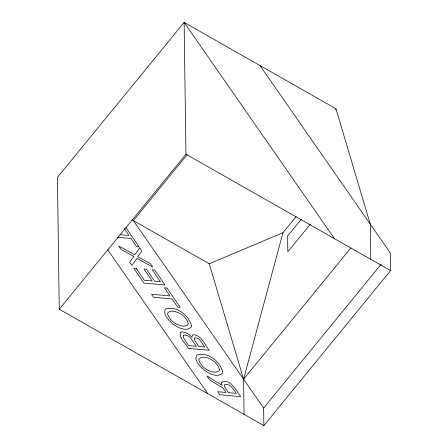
<?xml version="1.0" encoding="UTF-8"?>
<svg xmlns="http://www.w3.org/2000/svg" width="448" height="448" viewBox="0 0 448 448"><rect width="100%" height="100%" fill="white"/><g stroke="black" fill="none" stroke-linecap="round" stroke-linejoin="round"><path stroke-width="0.67" d="M335.776 110.135L335.933 108.752L184.117 22.4L57.422 177.414L59.265 309.215L263.883 425.6L390.578 270.586L390.331 253.014L260.025 65.576M296.145 216.586L282.962 232.708L243.589 379.193L244.082 414.338M59.265 309.215L185.959 154.202L184.117 22.4L334.471 238.672M187.186 154.694L133.33 220.59L263.637 408.027L263.883 425.6M301.297 219.218L287.61 235.962L287.834 251.776L310.346 224.23M350.862 247.94L243.589 379.193L209.238 263.766L132.115 219.901M263.637 408.027L381.063 264.354M209.238 263.766L282.962 232.708M120.081 234.69L128.99 235.486L124.208 228.446M117.331 237.283L131.04 238.504L136.556 246.63L139.037 246.848L125.955 227.584M185.959 154.202L390.578 270.586M107.671 249.698L207.777 393.686M335.933 108.752L370.283 224.174L370.776 259.325M194.286 338.274L194.718 340.346L198.772 346.5L204.837 347.043C202.014 343.84 200.01 337.114 194.622 337.921L194.286 338.274M183.254 335.658L183.882 338.363L188.614 345.593L196.42 346.293C193.122 342.289 190.114 333.95 183.574 335.21L183.254 335.658M191.436 325.662L191.24 327.062C186.318 332.203 177.593 327.477 172.833 324.005C169.176 320.387 162.495 314.804 165.368 309.176C176.221 305.189 188.731 315.241 191.436 325.662M222.695 371.7L222.499 373.094C217.577 378.241 208.852 373.514 204.098 370.037C200.435 366.425 193.76 360.842 196.627 355.214C207.48 351.226 219.99 361.278 222.695 371.7M188.166 323.658L187.925 324.649C184.509 327.835 178.847 325.371 175.274 323.484A9.01 4.049 39.3 0 1 170.643 319.502L168.459 316.288A8.977 4.032 39.3 0 1 167.938 312.682C171.293 309.445 176.988 311.942 180.55 313.79A8.865 3.982 39.3 0 1 185.209 317.766L187.426 321.031L188.166 323.658M219.425 369.69L219.19 370.686C215.774 373.867 210.112 371.409 206.534 369.522A9.01 4.049 39.3 0 1 201.902 365.54L199.718 362.326A8.977 4.032 39.3 0 1 199.203 358.719C202.552 355.482 208.247 357.98 211.814 359.828A8.865 3.982 39.3 0 1 216.468 363.804L218.686 367.069L219.425 369.69M180.191 332.886C179.53 338.974 186.082 343.308 188.283 348.404L209.266 350.28C204.708 345.005 201.443 334.678 192.993 334.74L192.254 335.25L191.951 337.288L188.759 334.275L185.321 332.349L181.737 331.867L180.191 332.886M221.956 382.11L221.609 383.46L221.962 385.308L206.982 375.939L209.647 379.865L223.149 388.209L226.044 392.47L217.7 391.726L219.75 394.744L240.738 396.62C236.622 391.479 230.664 378.218 221.956 382.11M224.689 384.86C223.815 387.822 227.276 390.208 228.368 392.678L236.286 393.383C233.789 389.844 230.065 382.598 224.689 384.86M139.731 247.873L134.686 254.789L118.754 246.014L121.128 249.508L133.974 256.474L129.651 262.052L131.886 265.35L136.993 258.367L152.746 267.042L150.382 263.564L137.704 256.682L141.977 251.182L139.731 247.873M136.254 268.352L133.773 268.128L143.942 283.102L164.926 284.978L154.762 270.004L152.281 269.786L160.395 281.736L154.644 281.221L146.53 269.27L144.049 269.046L152.163 280.997L144.368 280.302L136.254 268.352M166.998 288.03L164.517 287.812L170.033 295.932L151.53 294.274L153.58 297.298L172.088 298.95L177.598 307.076L180.079 307.294L166.998 288.03"/></g></svg>
